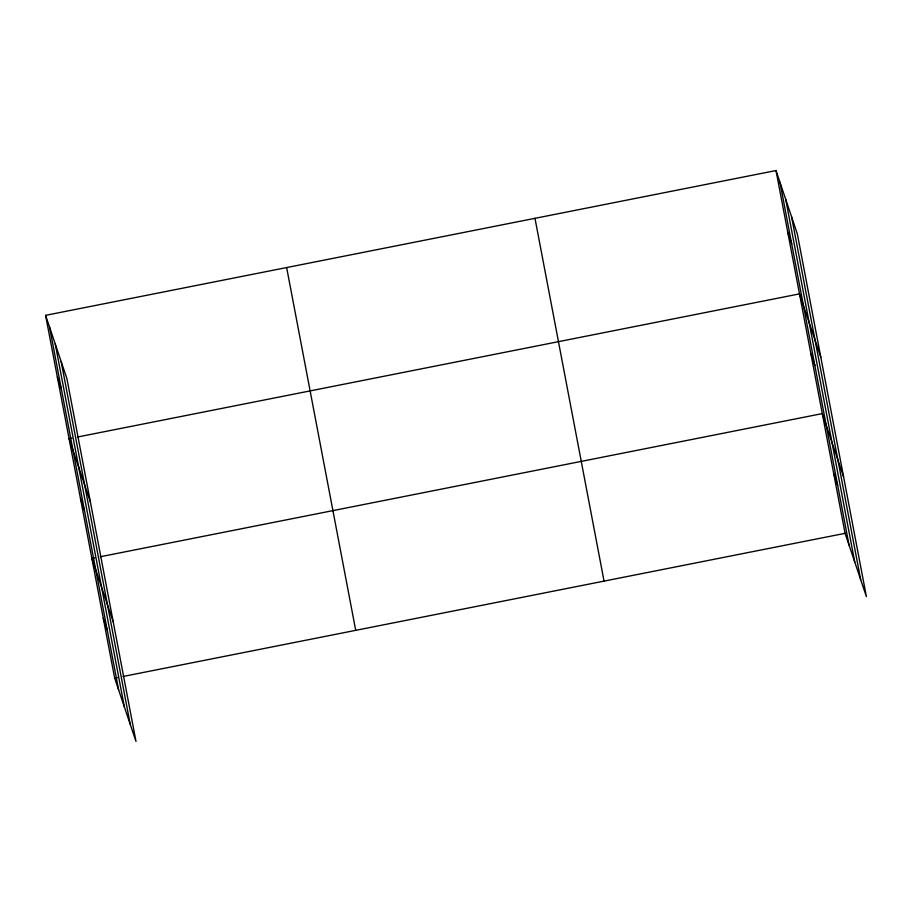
<?xml version="1.0" encoding="UTF-8"?>
<svg xmlns="http://www.w3.org/2000/svg" width="912" height="912" viewBox="0 0 912 912"><rect width="100%" height="100%" fill="white"/><g stroke="black" fill="none" stroke-linecap="round" stroke-linejoin="round"><path stroke-width="1.37" d="M45.6 315.347L66.918 378.674L135.991 741.456L114.673 678.129L45.6 315.347L776.009 170.544L797.327 233.871L866.4 596.653L845.082 533.326L776.009 170.544M71.854 438.148L69.084 438.695L90.402 502.022M77.395 437.042L799.493 293.881L820.811 357.219M94.654 557.859L91.884 558.418L113.191 621.745M100.195 556.765L822.293 413.603L843.6 476.93M114.673 678.129L117.443 677.582M122.983 676.487L845.082 533.326M787.751 232.207L791.707 243.971M810.893 353.742L814.849 365.507M833.693 473.465L837.649 485.218M57.342 377.021L61.298 388.774M80.484 498.556L84.44 510.31M103.273 618.268L107.24 630.032M791.593 216.851L860.677 579.633M785.699 199.318L854.772 562.1M779.965 182.297L849.049 545.08M534.979 218.321L604.052 581.115M286.642 267.558L355.714 630.34M61.184 361.654L130.256 724.447M55.279 344.12L124.363 706.903M49.556 327.1L118.628 689.894"/></g></svg>
